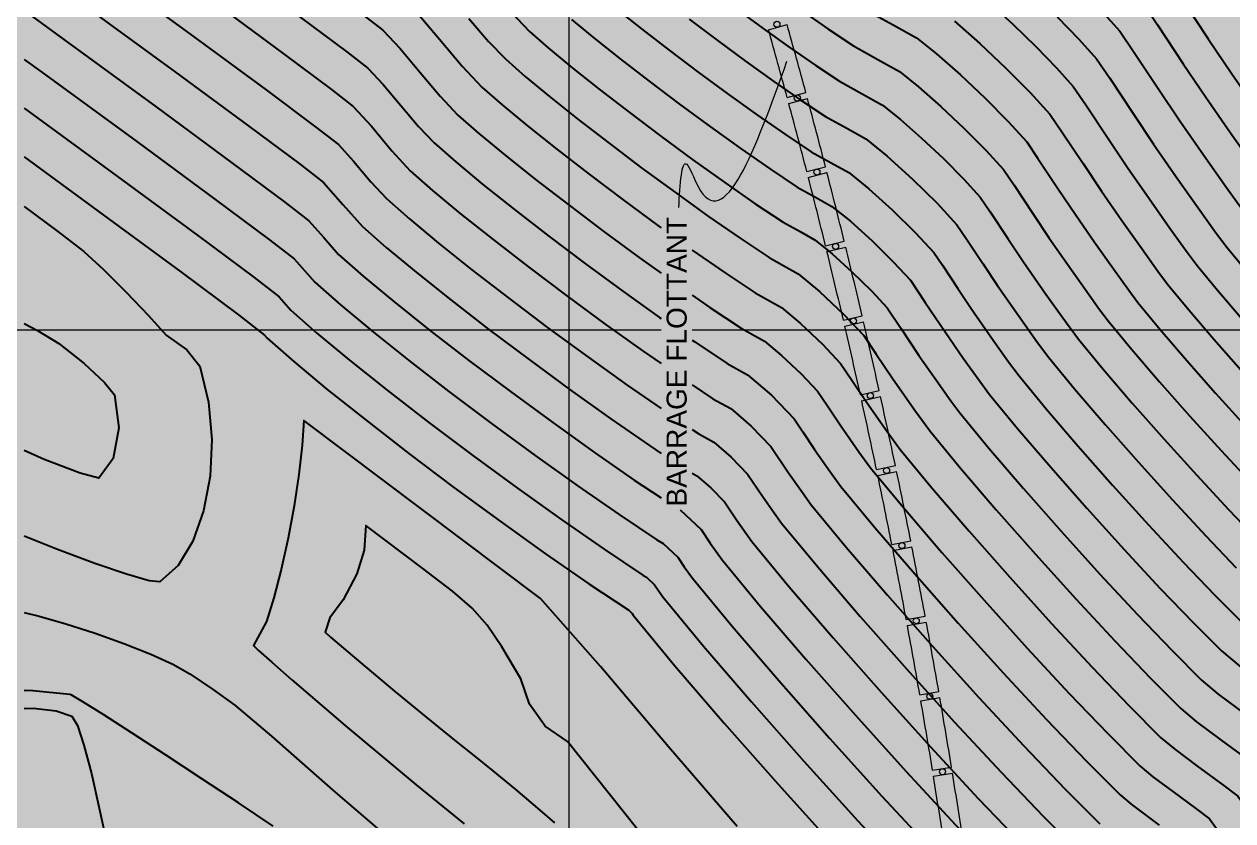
# Model space of a CAD drawing. Extents: x -3306 to 128006, y 43119 to 174431.
# Drawn here: x 62358.03 to 62395.68, y 108659.71 to 108684.52 of the extents above; entities that cross this region are included whole.
import ezdxf
from ezdxf.enums import TextEntityAlignment as Align

# ---------------------------------------------------------------- set-up
doc = ezdxf.new("R2010")
doc.units = 0
doc.header["$MEASUREMENT"] = 0
for name, color, linetype in [('colore lago', 131, 'Continuous'), ('coordinate', 2, 'Continuous'), ('curve livello 1m', 2, 'Continuous'), ('curve livello 5m', 7, 'Continuous'), ('LIN018CO', 6, 'Continuous'), ('LINCOLO-ROSSO-025', 10, 'Continuous'), ('TRATTCOLO-32', 255, 'Continuous')]:
    doc.layers.add(name, color=color, linetype=linetype)
doc.styles.add('ARIAL', font='arial.ttf')

# ---------------------------------------------------------------- blocks, each defined once
blk = doc.blocks.new('barrageflott')
at = {"layer": 'TRATTCOLO-32'}
h = blk.add_hatch(color=256, dxfattribs=at)
h.paths.add_polyline_path([(-4.689, 33.162, 0.002639), (-5.201, 35.3), (-5.784, 35.158, -0.002639), (-5.273, 33.025)])
h.paths.add_polyline_path([(-5.247, 35.485, 0.002639), (-5.784, 37.618), (-6.365, 37.468, -0.002639), (-5.829, 35.342)])
h.paths.add_polyline_path([(-5.831, 37.802, 0.002639), (-6.393, 39.929), (-6.972, 39.773, -0.002639), (-6.412, 37.652)])
h.paths.add_polyline_path([(-6.442, 40.112, 0.002639), (-7.028, 42.232), (-7.606, 42.07, -0.002639), (-7.022, 39.956)])
h.paths.add_polyline_path([(-7.08, 42.415, 0.002639), (-7.69, 44.529), (-8.266, 44.359, -0.002639), (-7.657, 42.252)])
h.paths.add_polyline_path([(-7.744, 44.711, 0.002639), (-8.378, 46.817), (-8.952, 46.641, -0.002639), (-8.319, 44.541)])
h.paths.add_polyline_path([(-8.434, 46.999, 0.002639), (-9.092, 49.097), (-9.664, 48.915, -0.002639), (-9.007, 46.822)])
h.paths.add_polyline_path([(-9.15, 49.279, 0.002639), (-9.833, 51.37), (-10.402, 51.18, -0.002639), (-9.722, 49.095)])
h.paths.add_polyline_path([(-9.893, 51.55, 0.002639), (-10.599, 53.633), (-11.166, 53.437, -0.002639), (-10.462, 51.36)])
h.paths.add_polyline_path([(-10.661, 53.813, 0.002639), (-11.392, 55.887), (-11.956, 55.685, -0.002639), (-11.228, 53.616)])
h.paths.add_polyline_path([(-11.456, 56.066, 0.002639), (-12.21, 58.133), (-12.772, 57.924, -0.002639), (-12.02, 55.864)])
h.paths.add_polyline_path([(-12.276, 58.311, 0.002639), (-13.053, 60.368), (-13.614, 60.153, -0.002639), (-12.838, 58.102)])
h.paths.add_polyline_path([(-13.122, 60.546, 0.002639), (-13.923, 62.594), (-14.481, 62.373, -0.002639), (-13.682, 60.33)])
h.paths.add_polyline_path([(-13.993, 62.771, 0.002639), (-14.818, 64.81), (-15.373, 64.582, -0.002639), (-14.551, 62.549)])
h.paths.add_polyline_path([(-14.89, 64.986, 0.002639), (-15.738, 67.015), (-16.29, 66.781, -0.002639), (-15.445, 64.758)])
h = blk.add_hatch(color=256, dxfattribs=at)
h.paths.add_polyline_path([(-1.192, 14.374, 0.002639), (-1.506, 16.55), (-2.1, 16.462, -0.002639), (-1.786, 14.291)])
h.paths.add_polyline_path([(-1.534, 16.739, 0.002639), (-1.874, 18.912), (-2.466, 18.816, -0.002639), (-2.128, 16.649)])
h.paths.add_polyline_path([(-1.904, 19.099, 0.002639), (-2.268, 21.269), (-2.86, 21.166, -0.002639), (-2.496, 19.003)])
h.paths.add_polyline_path([(-2.301, 21.456, 0.002639), (-2.69, 23.621), (-3.28, 23.511, -0.002639), (-2.892, 21.353)])
h.paths.add_polyline_path([(-2.725, 23.808, 0.002639), (-3.139, 25.968), (-3.727, 25.852, -0.002639), (-3.315, 23.698)])
h.paths.add_polyline_path([(-3.176, 26.154, 0.002639), (-3.614, 28.31), (-4.202, 28.187, -0.002639), (-3.764, 26.038)])
h.paths.add_polyline_path([(-3.653, 28.496, 0.002639), (-4.117, 30.646), (-4.702, 30.516, -0.002639), (-4.24, 28.373)])
h.paths.add_polyline_path([(-4.158, 30.832, 0.002639), (-4.646, 32.976), (-5.23, 32.84, -0.002639), (-4.743, 30.702)])
at = {"layer": 'LINCOLO-ROSSO-025', "lineweight": 0}
for p, q in [((-7.606, 42.07), (-7.028, 42.232)), ((-7.022, 39.956), (-6.442, 40.112)), ((-6.972, 39.773), (-6.393, 39.929)), ((-6.412, 37.652), (-5.831, 37.802)), ((-6.365, 37.468), (-5.784, 37.618)), ((-5.829, 35.342), (-5.247, 35.485)), ((-5.784, 35.158), (-5.201, 35.3)), ((-5.273, 33.025), (-4.689, 33.162)), ((-5.23, 32.84), (-4.646, 32.976)), ((-4.743, 30.702), (-4.158, 30.832)), ((-4.702, 30.516), (-4.117, 30.646)), ((-4.24, 28.373), (-3.653, 28.496)), ((-4.202, 28.187), (-3.614, 28.31)), ((-3.764, 26.038), (-3.176, 26.154)), ((-3.727, 25.852), (-3.139, 25.968)), ((-3.315, 23.698), (-2.725, 23.808)), ((-3.28, 23.511), (-2.69, 23.621)), ((-2.892, 21.353), (-2.301, 21.456)), ((-2.86, 21.166), (-2.268, 21.269)), ((-2.496, 19.003), (-1.904, 19.099)), ((-2.466, 18.816), (-1.874, 18.912))]:
    blk.add_line(p, q, dxfattribs=at)
for centre in [(-7.343, 42.242), (-6.707, 39.942), (-6.098, 37.635), (-5.515, 35.321), (-4.959, 33.001), (-4.43, 30.674), (-3.927, 28.341), (-3.451, 26.003), (-3.002, 23.659), (-2.58, 21.311), (-2.185, 18.958)]:
    blk.add_circle(centre, 0.095, dxfattribs=at)
for radius, start, end in [(208.344, 15.1444, 15.74927), (207.744, 15.1444, 15.74927), (208.344, 14.48723, 15.0921), (207.744, 14.48723, 15.0921), (207.744, 13.83005, 14.43492), (208.344, 13.83005, 14.43492), (207.744, 13.17288, 13.77775), (208.344, 13.17288, 13.77775), (207.744, 12.51571, 13.12058), (208.344, 12.51571, 13.12058), (207.744, 11.85853, 12.4634), (208.344, 11.85853, 12.4634), (208.344, 11.20136, 11.80623), (207.744, 11.20136, 11.80623), (207.744, 10.54419, 11.14906), (208.344, 10.54419, 11.14906), (207.744, 9.88701, 10.49189), (208.344, 9.88701, 10.49189), (207.744, 9.22984, 9.83471), (208.344, 9.22984, 9.83471), (208.344, 8.57267, 9.17754), (207.744, 8.57267, 9.17754)]:
    blk.add_arc((-207.55, -14.318), radius, start, end, dxfattribs=at)

msp = doc.modelspace()

# ---------------------------------------------------------------- hatches: boundary and pattern name
at = {"layer": 'colore lago', "lineweight": 0}
msp.add_hatch(color=256, dxfattribs=at).paths.add_polyline_path([(62346.766, 108753.305), (62348.103, 108752.427), (62352.959, 108748.821), (62356.983, 108746.672), (62359.292, 108744.895), (62360.553, 108743.926), (62363.411, 108741.712), (62365.637, 108740.673), (62363.36, 108739.839), (62368.197, 108734.582), (62381.151, 108739.327), (62381.923, 108738.487), (62377.207, 108728.317), (62382.044, 108723.06), (62383.531, 108726.268), (62384.61, 108725.772), (62384.891, 108725.5), (62385.513, 108725.007), (62386.29, 108724.44), (62387.153, 108723.834), (62388.028, 108723.224), (62388.845, 108722.646), (62389.533, 108722.136), (62390.061, 108721.586), (62390.416, 108721.182), (62391.046, 108720.467), (62391.593, 108719.84), (62392.228, 108719.121), (62392.561, 108718.731), (62392.862, 108718.087), (62393.16, 108717.245), (62394.064, 108714.455), (62394.378, 108713.747), (62394.823, 108713.14), (62395.432, 108712.426), (62396.026, 108711.854), (62396.545, 108710.804), (62395.703, 108710.571), (62400.102, 108704.942), (62413.395, 108708.628), (62414.097, 108707.729), (62408.577, 108697.972), (62412.975, 108692.343), (62413.775, 108693.757), (62413.775, 108692.195), (62414.821, 108690.222), (62415.316, 108689.288), (62415.726, 108688.514), (62415.989, 108688.018), (62416.308, 108687.414), (62417.091, 108686.877), (62417.986, 108686.309), (62418.762, 108685.857), (62419.277, 108685.61), (62419.98, 108685.523), (62420.747, 108685.436), (62421.269, 108685.254), (62422.042, 108684.935), (62422.834, 108684.575), (62423.302, 108684.318), (62424.281, 108683.305), (62425.656, 108681.875), (62426.449, 108681.066), (62427.156, 108680.351), (62427.673, 108679.833), (62427.895, 108679.62), (62428.432, 108679.384), (62429.04, 108678.92), (62429.869, 108678.212), (62430.484, 108677.629), (62430.843, 108677.243), (62431.218, 108676.364), (62431.557, 108675.296), (62431.913, 108674.527), (62432.355, 108674.247), (62432.858, 108673.942), (62433.455, 108673.231), (62434.097, 108672.326), (62434.701, 108671.601), (62435.197, 108671.28), (62435.685, 108671.01), (62436.144, 108670.755), (62436.707, 108670.388), (62437.492, 108669.855), (62438.358, 108669.253), (62439.162, 108668.678), (62440.078, 108667.996), (62441.13, 108667.19), (62442.002, 108666.501), (62442.908, 108665.758), (62443.789, 108665.021), (62444.562, 108664.359), (62445.144, 108663.844), (62445.453, 108663.547), (62446.014, 108662.665), (62446.501, 108661.941), (62447.153, 108661.7), (62448.876, 108661.081), (62447.183, 108652.749), (62446.943, 108651.566), (62441.595, 108652.495), (62436.09, 108653.04), (62430.527, 108653.236), (62424.984, 108653.069), (62419.433, 108652.547), (62413.953, 108651.637), (62408.529, 108650.359), (62403.21, 108648.764), (62398.021, 108646.797), (62392.955, 108644.487), (62388.067, 108641.873), (62383.347, 108638.914), (62379.143, 108635.919), (62374.987, 108632.528), (62370.912, 108628.752), (62368.501, 108626.219), (62346.766, 108626.219)])

# ---------------------------------------------------------------- linework, layer by layer
at = {"layer": 'coordinate', "linetype": 'Continuous', "lineweight": 0}
for p, q in [((62375, 108781.483), (62375, 108626.219)), ((62346.766, 108675), (62377.869, 108675)), ((62378.839, 108675), (62490.266, 108675))]:
    msp.add_line(p, q, dxfattribs=at)
at = {"layer": 'curve livello 1m', "flags": 128}
for points in [[(62358.031, 108694.045), (62358.036, 108694.041), (62358.036, 108694.041), (62360.761, 108692.071), (62363.386, 108690.163), (62365.75, 108688.435), (62367.692, 108687.006), (62369.05, 108685.994), (62369.662, 108685.517), (62369.662, 108685.517), (62370.27, 108684.876), (62370.968, 108684.047), (62371.67, 108683.213), (62372.288, 108682.557), (62372.288, 108682.557), (62372.915, 108682.004), (62373.704, 108681.35), (62374.619, 108680.621), (62375.625, 108679.843), (62376.688, 108679.043), (62377.771, 108678.248), (62377.869, 108678.178)], [(62358.031, 108692.529), (62359.98, 108691.12), (62362.7, 108689.143), (62365.149, 108687.353), (62367.16, 108685.872), (62368.567, 108684.824), (62369.201, 108684.33), (62369.201, 108684.33), (62369.744, 108683.758), (62370.367, 108683.018), (62370.993, 108682.274), (62371.544, 108681.689), (62371.544, 108681.689), (62372.194, 108681.116), (62373.011, 108680.438), (62373.959, 108679.683), (62375.002, 108678.877), (62376.102, 108678.049), (62377.225, 108677.224), (62377.869, 108676.764)], [(62358.031, 108689.497), (62358.419, 108689.217), (62361.327, 108687.103), (62363.946, 108685.189), (62366.097, 108683.605), (62367.601, 108682.484), (62368.279, 108681.957), (62368.279, 108681.957), (62368.845, 108681.343), (62369.484, 108680.577), (62370.058, 108679.952), (62370.753, 108679.34), (62371.626, 108678.615), (62372.64, 108677.807), (62373.755, 108676.946), (62374.932, 108676.06), (62376.132, 108675.178), (62377.317, 108674.331), (62377.869, 108673.948)], [(62358.031, 108687.98), (62360.641, 108686.083), (62363.345, 108684.107), (62365.566, 108682.472), (62367.118, 108681.315), (62367.818, 108680.77), (62367.818, 108680.77), (62368.294, 108680.254), (62368.832, 108679.61), (62369.314, 108679.084), (62369.314, 108679.084), (62370.032, 108678.451), (62370.934, 108677.703), (62371.98, 108676.869), (62373.131, 108675.98), (62374.346, 108675.065), (62375.586, 108674.155), (62376.809, 108673.28), (62377.869, 108672.545)], [(62358.031, 108686.461), (62359.955, 108685.063), (62362.743, 108683.025), (62365.034, 108681.339), (62366.635, 108680.145), (62367.358, 108679.583), (62367.358, 108679.583), (62367.961, 108678.904), (62368.571, 108678.216), (62368.571, 108678.216), (62369.311, 108677.563), (62370.241, 108676.791), (62371.32, 108675.931), (62372.507, 108675.014), (62373.761, 108674.07), (62375.039, 108673.132), (62376.301, 108672.229), (62377.506, 108671.394), (62377.869, 108671.152)], [(62388.119, 108685.16), (62388.834, 108684.504), (62389.539, 108683.821), (62390.182, 108683.161), (62390.708, 108682.576), (62391.099, 108682.003), (62391.793, 108680.954), (62392.4, 108680.05), (62393.069, 108679.088), (62393.722, 108678.163), (62394.255, 108677.419), (62394.569, 108676.999), (62395.197, 108676.238), (62395.937, 108675.375)], [(62394.078, 108685.332), (62394.916, 108684.066), (62395.648, 108682.974), (62396.457, 108681.813)], [(62358.031, 108684.942), (62359.268, 108684.043), (62362.142, 108681.942), (62364.502, 108680.205), (62366.153, 108678.975), (62366.897, 108678.396), (62366.897, 108678.396), (62367.36, 108677.875), (62367.827, 108677.347), (62368.59, 108676.675), (62369.548, 108675.88), (62370.661, 108674.993), (62371.884, 108674.048), (62373.175, 108673.076), (62374.493, 108672.109), (62375.794, 108671.179), (62377.035, 108670.318), (62377.869, 108669.762)], [(62373.185, 108684.907), (62373.775, 108684.294), (62373.775, 108684.294), (62374.357, 108683.781), (62375.089, 108683.173), (62375.938, 108682.496), (62376.872, 108681.775), (62377.858, 108681.032), (62378.864, 108680.294), (62379.857, 108679.584), (62380.805, 108678.927), (62381.675, 108678.347), (62382.199, 108678.058), (62382.667, 108677.795), (62383.195, 108677.368), (62383.815, 108676.807), (62384.423, 108676.211), (62384.912, 108675.679), (62385.336, 108675.049), (62385.902, 108674.201), (62386.425, 108673.451), (62386.895, 108672.79), (62387.171, 108672.415), (62388.084, 108671.31), (62389.16, 108670.056), (62390.333, 108668.726), (62391.54, 108667.393), (62392.712, 108666.129), (62393.785, 108665.007), (62394.693, 108664.099), (62395.225, 108663.651), (62396.066, 108663.023)], [(62376.474, 108684.997), (62377.258, 108684.372), (62378.119, 108683.706), (62379.029, 108683.021), (62379.957, 108682.34), (62380.873, 108681.685), (62381.748, 108681.079), (62382.55, 108680.544), (62383.167, 108680.204), (62383.718, 108679.895), (62384.34, 108679.392), (62385.07, 108678.731), (62385.785, 108678.03), (62386.361, 108677.403), (62386.631, 108677.009), (62387.109, 108676.286), (62387.526, 108675.663), (62388.142, 108674.78), (62388.696, 108674.002), (62389.021, 108673.561), (62389.862, 108672.542), (62390.854, 108671.386), (62391.936, 108670.159), (62393.049, 108668.93), (62394.13, 108667.764), (62395.119, 108666.73), (62395.956, 108665.893)], [(62380.2, 108685.011), (62381.05, 108684.387), (62381.889, 108683.786), (62382.69, 108683.231), (62383.425, 108682.741), (62384.135, 108682.35), (62384.77, 108681.994), (62385.327, 108681.55), (62385.983, 108680.973), (62386.664, 108680.331), (62387.297, 108679.693), (62387.81, 108679.127), (62388.12, 108678.673), (62388.67, 108677.842), (62389.151, 108677.125), (62389.859, 108676.11), (62390.496, 108675.214), (62390.87, 108674.707), (62391.64, 108673.774), (62392.548, 108672.716), (62393.539, 108671.593), (62394.558, 108670.467), (62395.547, 108669.4), (62396.453, 108668.453)], [(62382.199, 108684.977), (62383.069, 108684.37), (62383.863, 108683.839), (62384.619, 108683.423), (62385.295, 108683.043), (62385.889, 108682.571), (62386.588, 108681.956), (62387.313, 108681.272), (62387.988, 108680.592), (62388.535, 108679.99), (62388.865, 108679.506), (62389.451, 108678.62), (62389.963, 108677.857), (62390.528, 108677.044), (62391.079, 108676.263), (62391.53, 108675.635), (62391.795, 108675.28), (62392.529, 108674.39), (62393.396, 108673.38), (62394.341, 108672.309), (62395.312, 108671.236), (62396.256, 108670.218)], [(62390.203, 108684.748), (62390.879, 108684.054), (62391.433, 108683.438), (62391.844, 108682.835), (62392.574, 108681.732), (62393.212, 108680.781), (62393.916, 108679.769), (62394.602, 108678.796), (62395.164, 108678.014), (62395.494, 108677.571), (62396.086, 108676.854)], [(62391.576, 108684.946), (62392.157, 108684.3), (62392.589, 108683.668), (62393.355, 108682.51), (62394.024, 108681.512), (62394.763, 108680.45), (62395.483, 108679.43), (62396.072, 108678.608)], [(62371.885, 108684.695), (62372.494, 108683.984), (62373.031, 108683.425), (62373.031, 108683.425), (62373.636, 108682.892), (62374.396, 108682.262), (62375.279, 108681.559), (62376.249, 108680.809), (62377.273, 108680.038), (62378.318, 108679.271), (62379.349, 108678.533), (62380.334, 108677.851), (62381.237, 108677.248), (62381.715, 108676.985), (62382.142, 108676.746), (62382.807, 108676.195), (62383.564, 108675.481), (62384.188, 108674.817), (62384.574, 108674.243), (62385.09, 108673.47), (62385.795, 108672.464), (62386.247, 108671.843), (62387.194, 108670.694), (62388.312, 108669.391), (62389.532, 108668.01), (62390.785, 108666.624), (62392.003, 108665.311), (62393.118, 108664.145), (62394.062, 108663.202), (62394.547, 108662.794), (62395.313, 108662.221), (62396.208, 108661.569)], [(62378.743, 108684.672), (62379.615, 108684.016), (62380.504, 108683.363), (62381.381, 108682.736), (62382.219, 108682.155), (62382.988, 108681.642), (62383.651, 108681.277), (62384.244, 108680.944), (62384.912, 108680.404), (62385.697, 108679.693), (62386.466, 108678.939), (62387.086, 108678.265), (62387.375, 108677.841), (62387.89, 108677.064), (62388.339, 108676.394), (62389.001, 108675.445), (62389.596, 108674.608), (62389.945, 108674.134), (62390.751, 108673.158), (62391.701, 108672.051), (62392.738, 108670.876), (62393.803, 108669.699), (62394.839, 108668.582), (62395.786, 108667.591)], [(62387.013, 108684.612), (62387.798, 108683.921), (62388.612, 108683.153), (62389.37, 108682.39), (62389.984, 108681.714), (62390.354, 108681.17), (62391.013, 108680.176), (62391.587, 108679.319), (62392.222, 108678.407), (62392.841, 108677.53), (62393.347, 108676.824), (62393.644, 108676.426), (62394.308, 108675.622), (62395.09, 108674.71), (62395.944, 108673.743)], [(62358.031, 108681.904), (62360.939, 108679.778), (62363.439, 108677.939), (62365.187, 108676.636), (62365.975, 108676.023), (62366.34, 108675.611), (62367.148, 108674.899), (62368.163, 108674.056), (62369.341, 108673.118), (62370.637, 108672.116), (62372.005, 108671.087), (62373.4, 108670.062), (62374.778, 108669.077), (62376.092, 108668.166), (62377.299, 108667.362), (62377.412, 108667.299), (62377.667, 108667.058), (62377.78, 108666.89), (62377.924, 108666.687), (62379.192, 108665.151), (62380.687, 108663.408), (62382.318, 108661.56), (62383.995, 108659.707), (62385.624, 108657.95)], [(62358.031, 108680.382), (62360.338, 108678.696), (62362.907, 108676.805), (62364.704, 108675.466), (62365.514, 108674.836), (62365.597, 108674.742), (62366.427, 108674.011), (62367.471, 108673.145), (62368.682, 108672.18), (62370.013, 108671.151), (62371.419, 108670.092), (62372.854, 108669.039), (62374.27, 108668.027), (62375.621, 108667.09), (62376.861, 108666.263), (62376.886, 108666.249), (62376.943, 108666.196), (62376.968, 108666.159), (62377, 108666.114), (62378.303, 108664.535), (62379.84, 108662.743), (62381.517, 108660.843), (62383.24, 108658.938)], [(62358.031, 108678.835), (62359.08, 108678.057), (62359.89, 108677.435), (62360.5, 108676.873), (62361.21, 108676.17), (62361.9, 108675.447), (62362.45, 108674.828), (62363.102, 108674.372), (62363.499, 108673.863), (62363.499, 108673.863), (62363.77, 108672.747), (62363.873, 108671.586), (62363.82, 108670.437), (62363.621, 108669.361), (62363.287, 108668.415), (62362.829, 108667.657), (62362.258, 108667.148), (62362.258, 108667.148), (62361.927, 108667.183), (62361.215, 108667.387), (62360.227, 108667.724), (62359.07, 108668.157), (62358.031, 108668.576)], [(62378.839, 108677.484), (62378.841, 108677.483), (62379.863, 108676.775), (62380.8, 108676.15), (62381.616, 108675.696), (62382.217, 108675.199), (62382.901, 108674.554), (62383.463, 108673.955), (62383.812, 108673.436), (62384.278, 108672.739), (62384.914, 108671.83), (62385.322, 108671.27), (62386.305, 108670.078), (62387.465, 108668.727), (62388.73, 108667.293), (62390.031, 108665.856), (62391.294, 108664.493), (62392.451, 108663.283), (62393.43, 108662.305), (62393.868, 108661.937), (62394.56, 108661.419), (62395.369, 108660.83), (62395.837, 108660.47), (62396.398, 108659.705)], [(62378.839, 108676.081), (62379.391, 108675.698), (62380.362, 108675.051), (62381.091, 108674.646), (62381.626, 108674.203), (62382.237, 108673.628), (62382.739, 108673.093), (62383.05, 108672.63), (62383.465, 108672.008), (62384.033, 108671.197), (62384.397, 108670.697), (62385.416, 108669.462), (62386.618, 108668.062), (62387.929, 108666.576), (62389.276, 108665.087), (62390.586, 108663.675), (62391.784, 108662.422), (62392.798, 108661.409), (62393.19, 108661.079), (62393.808, 108660.617), (62394.53, 108660.091), (62394.948, 108659.769), (62394.948, 108659.769), (62395.449, 108659.087)], [(62358.031, 108675.197), (62358.447, 108674.975), (62359.107, 108674.573), (62359.107, 108674.573), (62359.895, 108673.945), (62360.536, 108673.355), (62360.84, 108672.979), (62360.84, 108672.979), (62360.984, 108671.948), (62360.807, 108670.986), (62360.36, 108670.381), (62360.36, 108670.381), (62359.776, 108670.533), (62358.654, 108670.962), (62358.654, 108670.962), (62358.031, 108671.242)], [(62378.839, 108673.286), (62379.487, 108672.854), (62380.04, 108672.547), (62380.679, 108671.997), (62381.29, 108671.368), (62381.841, 108670.545), (62382.272, 108669.931), (62382.548, 108669.551), (62383.638, 108668.231), (62384.923, 108666.732), (62386.326, 108665.143), (62387.767, 108663.55), (62389.168, 108662.039), (62390.45, 108660.699), (62391.535, 108659.615)], [(62380.242, 108659.532), (62378.099, 108662.009), (62375.987, 108664.513), (62374.113, 108666.626), (62366.742, 108672.177), (62366.692, 108671.402), (62366.587, 108670.496), (62366.436, 108669.513), (62366.25, 108668.509), (62366.039, 108667.538), (62365.812, 108666.654), (62365.581, 108665.913), (62365.581, 108665.913), (62365.175, 108665.165), (62365.329, 108665.014), (62365.745, 108664.644), (62366.371, 108664.098), (62367.155, 108663.424), (62368.042, 108662.666), (62368.981, 108661.871), (62368.981, 108661.871), (62370.243, 108660.83), (62371.732, 108659.616)], [(62378.839, 108671.896), (62379.049, 108671.756), (62379.514, 108671.497), (62380.052, 108671.035), (62380.565, 108670.506), (62381.029, 108669.814), (62381.391, 108669.297), (62381.623, 108668.978), (62382.749, 108667.615), (62384.076, 108666.067), (62385.524, 108664.426), (62387.013, 108662.781), (62388.459, 108661.221), (62389.783, 108659.837), (62390.904, 108658.718)], [(62378.839, 108670.531), (62378.988, 108670.448), (62379.424, 108670.073), (62379.841, 108669.644), (62380.217, 108669.083), (62380.698, 108668.405), (62381.859, 108666.999), (62383.229, 108665.403), (62384.723, 108663.71), (62386.258, 108662.013), (62387.75, 108660.404), (62389.116, 108658.976)], [(62378.465, 108669.396), (62379.116, 108668.782), (62379.404, 108668.352), (62379.774, 108667.832), (62380.97, 108666.383), (62382.382, 108664.738), (62383.921, 108662.993), (62385.504, 108661.244), (62387.042, 108659.586), (62388.449, 108658.114), (62389.64, 108656.924), (62389.797, 108656.792), (62390.501, 108656.268), (62390.701, 108655.995), (62390.901, 108655.581), (62391.319, 108655.108), (62391.958, 108654.477), (62392.631, 108653.816), (62393.153, 108653.251), (62393.629, 108652.538), (62394.041, 108651.942), (62394.744, 108651.447), (62395.655, 108651.014)], [(62378.89, 108657.24), (62374.951, 108662.181), (62374.263, 108662.657), (62373.776, 108663.339), (62373.499, 108664.129), (62372.905, 108665.126), (62372.45, 108665.803), (62371.986, 108666.326), (62371.368, 108666.86), (62370.448, 108667.568), (62368.67, 108668.908), (62368.619, 108668.135), (62368.39, 108667.396), (62368.39, 108667.396), (62367.964, 108666.586), (62367.552, 108666.028), (62367.41, 108665.587), (62367.41, 108665.587), (62367.569, 108665.429), (62368.651, 108664.513), (62368.651, 108664.513), (62369.568, 108663.745), (62370.311, 108663.133), (62370.934, 108662.628), (62371.491, 108662.181), (62372.038, 108661.742), (62372.63, 108661.261), (62373.321, 108660.691), (62374.166, 108659.98), (62374.55, 108659.645)], [(62358.031, 108666.191), (62358.494, 108666.082), (62359.333, 108665.841), (62360.238, 108665.547), (62361.14, 108665.224), (62361.972, 108664.896), (62362.666, 108664.584), (62363.186, 108664.281), (62363.9, 108663.809), (62364.593, 108663.312), (62365.732, 108662.34), (62367.649, 108660.666), (62369.312, 108659.229)], [(62365.788, 108659.539), (62364.705, 108660.263), (62363.565, 108661.018), (62362.438, 108661.758), (62361.397, 108662.436), (62360.511, 108663.005), (62359.854, 108663.417), (62359.494, 108663.626), (62359.456, 108663.639), (62358.297, 108663.751), (62358.031, 108663.767)], [(62358.031, 108663.208), (62358.316, 108663.211), (62359.026, 108663.134), (62359.513, 108662.964), (62359.687, 108662.677), (62359.893, 108662.058), (62360.123, 108661.176), (62360.369, 108660.104), (62360.625, 108658.912)]]:
    msp.add_lwpolyline(points, dxfattribs=at)
at = {"layer": 'curve livello 1m', "lineweight": 0}
msp.add_circle((62350, 108775), 65655.947, dxfattribs=at)
at = {"layer": 'curve livello 5m', "flags": 128}
for points in [[(62358.031, 108691.013), (62359.2, 108690.168), (62362.014, 108688.123), (62364.548, 108686.271), (62366.629, 108684.739), (62368.084, 108683.654), (62368.74, 108683.144), (62368.74, 108683.144), (62369.218, 108682.64), (62369.765, 108681.989), (62370.316, 108681.335), (62370.801, 108680.821), (62370.801, 108680.821), (62371.473, 108680.228), (62372.319, 108679.527), (62373.299, 108678.745), (62374.378, 108677.911), (62375.517, 108677.054), (62376.679, 108676.201), (62377.825, 108675.381), (62377.869, 108675.351)], [(62392.882, 108685.162), (62393.333, 108684.5), (62394.136, 108683.288), (62394.836, 108682.243), (62394.836, 108682.243), (62395.61, 108681.131), (62396.364, 108680.063)], [(62384.301, 108684.938), (62385.103, 108684.496), (62385.821, 108684.093), (62385.821, 108684.093), (62386.451, 108683.591), (62387.193, 108682.938), (62387.963, 108682.212), (62388.679, 108681.491), (62389.259, 108680.852), (62389.259, 108680.852), (62389.61, 108680.338), (62390.232, 108679.398), (62390.775, 108678.588), (62390.775, 108678.588), (62391.375, 108677.725), (62391.96, 108676.897), (62392.439, 108676.23), (62392.72, 108675.853), (62393.419, 108675.006), (62394.243, 108674.045), (62395.142, 108673.026), (62396.067, 108672.004)], [(62375.078, 108684.669), (62375.782, 108684.085), (62376.598, 108683.434), (62377.496, 108682.741), (62378.444, 108682.027), (62379.411, 108681.317), (62380.365, 108680.635), (62381.276, 108680.003), (62382.113, 108679.445), (62382.113, 108679.445), (62382.683, 108679.131), (62383.193, 108678.845), (62383.768, 108678.38), (62384.443, 108677.769), (62385.104, 108677.12), (62385.637, 108676.541), (62386.098, 108675.855), (62386.714, 108674.932), (62387.284, 108674.116), (62387.795, 108673.396), (62388.096, 108672.988), (62388.973, 108671.926), (62390.007, 108670.721), (62391.135, 108669.443), (62392.294, 108668.161), (62393.421, 108666.946), (62394.452, 108665.868), (62395.325, 108664.996), (62395.904, 108664.509)], [(62358.031, 108683.423), (62358.582, 108683.023), (62361.541, 108680.86), (62363.971, 108679.072), (62365.67, 108677.806), (62366.436, 108677.209), (62366.436, 108677.209), (62367.084, 108676.479), (62367.869, 108675.787), (62368.856, 108674.968), (62370.001, 108674.056), (62371.26, 108673.082), (62372.59, 108672.081), (62373.946, 108671.086), (62375.286, 108670.128), (62376.563, 108669.242), (62377.737, 108668.46), (62377.937, 108668.348), (62378.392, 108667.92), (62378.592, 108667.621), (62378.849, 108667.259), (62380.081, 108665.767), (62381.534, 108664.073), (62383.12, 108662.276), (62384.749, 108660.475), (62386.333, 108658.768)], [(62378.839, 108674.679), (62378.92, 108674.622), (62379.925, 108673.953), (62380.565, 108673.597), (62381.306, 108672.959), (62382.014, 108672.231), (62382.288, 108671.824), (62382.653, 108671.276), (62383.152, 108670.564), (62383.473, 108670.124), (62384.527, 108668.847), (62385.771, 108667.397), (62387.127, 108665.86), (62388.522, 108664.318), (62389.877, 108662.857), (62391.117, 108661.56), (62392.167, 108660.512), (62392.511, 108660.222), (62393.384, 108659.576)]]:
    msp.add_lwpolyline(points, dxfattribs=at)
at = {"layer": 'LIN018CO', "lineweight": 0}
msp.add_spline([(62378.421, 108678.804), (62378.669, 108680.156), (62379.02, 108679.463), (62381.791, 108683.365)], degree=3, dxfattribs=at)

# ---------------------------------------------------------------- block references
at = {"layer": 'curve livello 1m', "linetype": 'Continuous', "lineweight": 0}
msp.add_blockref('barrageflott', (62388.821, 108642.276), dxfattribs=at)

# ---------------------------------------------------------------- texts
at = {"layer": 'coordinate', "color": 1, "style": 'ARIAL'}
msp.add_text('BARRAGE FLOTTANT', height=0.625, rotation=90, dxfattribs=at).set_placement((62378.667, 108678.517), align=Align.RIGHT)

doc.saveas('drawing.dxf')
